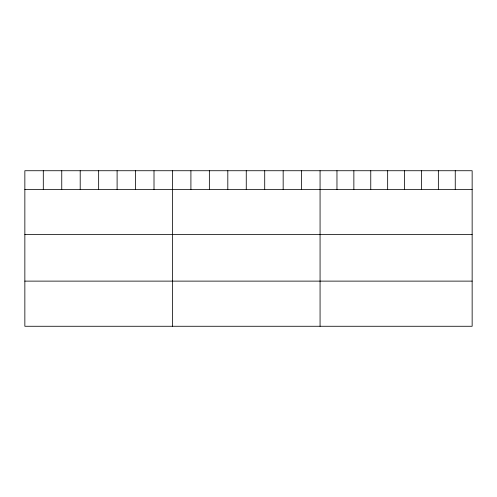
<?xml version="1.0" encoding="UTF-8"?>
<svg xmlns="http://www.w3.org/2000/svg" width="497" height="497" viewBox="0 0 497 497"><rect width="100%" height="100%" fill="white"/><g stroke="black" fill="none" stroke-linecap="round" stroke-linejoin="round"><path stroke-width="0.75" d="M472.15 189.456L472.15 326.268L24.85 326.268L24.85 170.732L472.15 170.732L472.15 189.456L24.85 189.456M24.85 234.603L472.15 234.603M24.85 281.122L472.15 281.122M455.252 170.732L455.252 189.456M438.354 170.732L438.354 189.456M421.456 170.732L421.456 189.456M404.558 170.732L404.558 189.456M387.66 170.732L387.66 189.456M370.762 170.732L370.762 189.456M353.864 170.732L353.864 189.456M336.966 170.732L336.966 189.456M320.068 170.732L320.068 326.268M301.617 170.732L301.617 189.456M283.166 170.732L283.166 189.456M264.715 170.732L264.715 189.456M246.263 170.732L246.263 189.456M227.812 170.732L227.812 189.456M209.361 170.732L209.361 189.456M190.91 170.732L190.91 189.456M172.459 170.732L172.459 326.268M154.008 170.732L154.008 189.456M135.557 170.732L135.557 189.456M117.106 170.732L117.106 189.456M98.654 170.732L98.654 189.456M80.203 170.732L80.203 189.456M61.752 170.732L61.752 189.456M43.301 170.732L43.301 189.456"/></g></svg>
